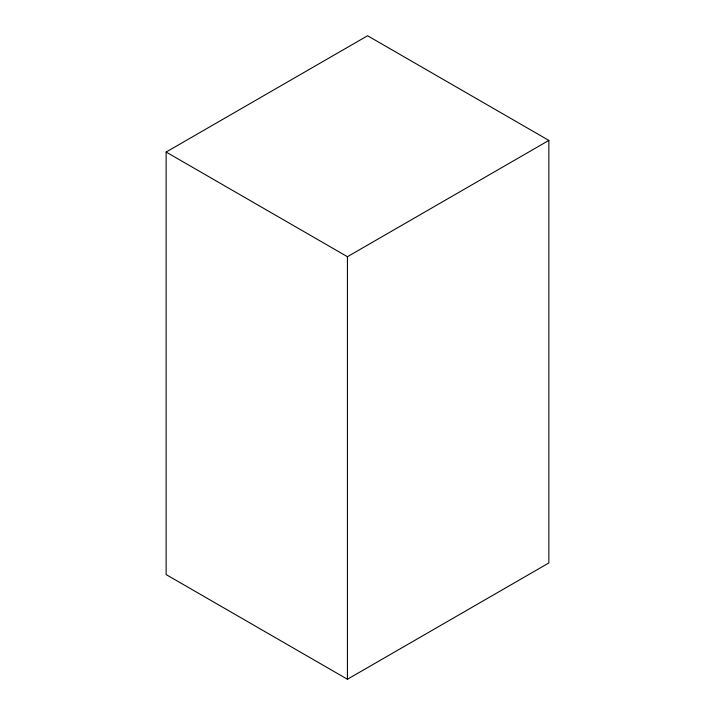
<?xml version="1.0" encoding="UTF-8"?>
<svg xmlns="http://www.w3.org/2000/svg" width="715" height="715" viewBox="0 0 715 715"><rect width="100%" height="100%" fill="white"/><g stroke="black" fill="none" stroke-linecap="round" stroke-linejoin="round"><path stroke-width="1.07" d="M166.139 152.045L367.573 35.75L548.861 140.417L548.861 562.955L347.427 679.25L166.139 574.583L166.139 152.045L347.427 256.712L548.861 140.417M347.427 256.712L347.427 679.25"/></g></svg>
